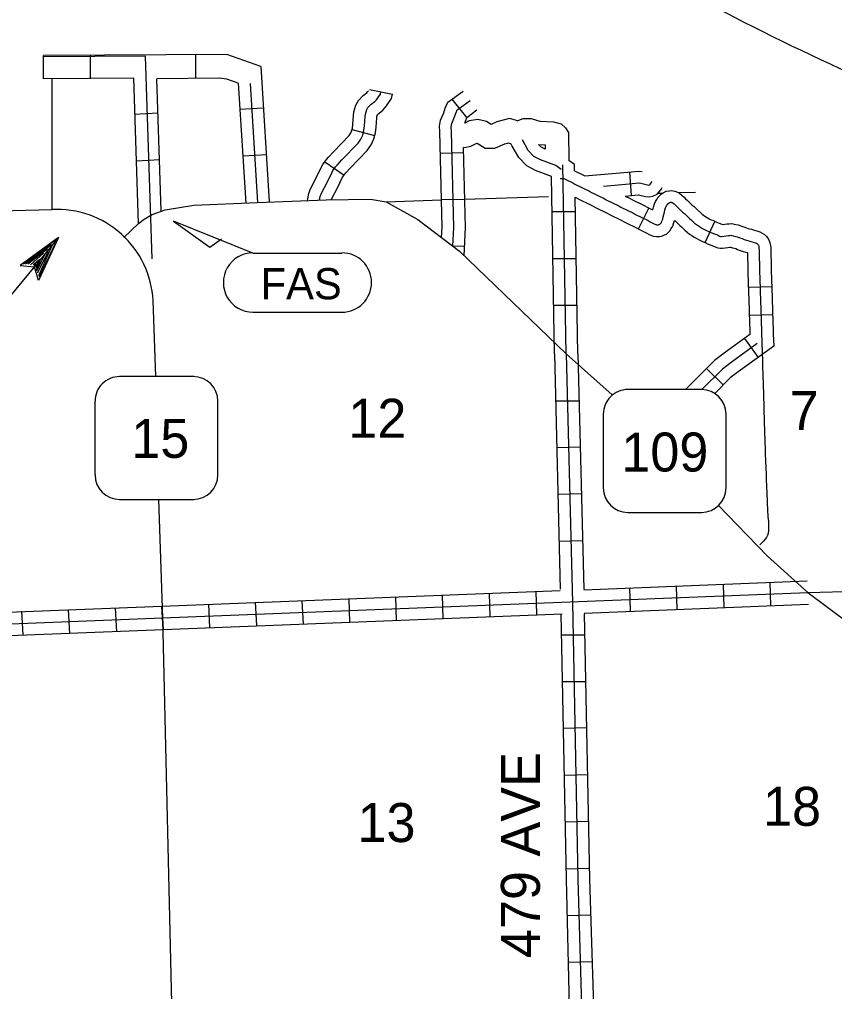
# Model space of a CAD drawing. Extents: x 1981738 to 2369451, y 16419000 to 16795123.
# Drawn here: x 2245572 to 2256024, y 16492563 to 16505026 of the extents above; entities that cross this region are included whole.
import ezdxf

# ---------------------------------------------------------------- set-up
doc = ezdxf.new("R2010")
doc.units = 0
for name, color, linetype in [('L10', 7, 'Continuous'), ('L11', 7, 'Continuous'), ('L13', 7, 'Continuous'), ('L14', 7, 'Continuous'), ('L2', 7, 'Continuous'), ('L22', 7, 'Continuous'), ('L28', 7, 'Continuous'), ('L3', 7, 'Continuous'), ('L30', 7, 'Continuous'), ('L4', 7, 'Continuous'), ('L6', 7, 'Continuous'), ('L8', 7, 'Continuous'), ('L9', 7, 'Continuous')]:
    doc.layers.add(name, color=color, linetype=linetype)

msp = doc.modelspace()

# ---------------------------------------------------------------- linework, layer by layer
at = {"layer": 'L10'}
for points in [[(2251954, 16503724), (2251933, 16503734), (2251858, 16503754), (2251693, 16503712), (2251621, 16503679), (2251561, 16503717), (2251449, 16503744), (2251337, 16503725), (2251284, 16503698)], [(2251892, 16503403), (2251877, 16503426), (2251847, 16503441), (2251793, 16503428), (2251664, 16503369), (2251544, 16503373), (2251443, 16503437), (2251438, 16503438), (2251432, 16503437), (2251358, 16503398), (2251285, 16503380), (2251267, 16503384)]]:
    msp.add_lwpolyline(points, dxfattribs=at)
at = {"layer": 'L11'}
for points in [[(2251954, 16503724), (2252031, 16503757), (2252134, 16503756), (2252245, 16503723), (2252419, 16503715), (2252520, 16503687), (2252573, 16503638), (2252611, 16503575), (2252615, 16503219)], [(2252228, 16503423), (2252313, 16503419), (2252314, 16503363)]]:
    msp.add_lwpolyline(points, dxfattribs=at)
at = {"layer": 'L13'}
for p, q in [((2253760, 16502797), (2253820, 16502799)), ((2254023, 16502806), (2254240, 16502813)), ((2250274, 16502688), (2250983, 16502711)), ((2251282, 16502721), (2252357, 16502755)), ((2255682, 16497680), (2257853, 16497743))]:
    msp.add_line(p, q, dxfattribs=at)
at = {"layer": 'L2'}
msp.add_spline([(2249115, 16506405), (2251248, 16506463), (2253023, 16505938), (2254740, 16505055), (2256715, 16504113)], degree=3, dxfattribs=at)
at = {"layer": 'L22'}
for p, q in [((2248565, 16502030), (2249707, 16502030)), ((2248565, 16501272), (2249707, 16501272))]:
    msp.add_line(p, q, dxfattribs=at)
msp.add_lwpolyline([(2248565, 16502030), (2247549, 16502438), (2248015, 16502105), (2248165, 16502213)], dxfattribs=at)
for centre, start, end in [((2248567, 16501653), 90.0007, 270.0007), ((2249707, 16501653), 270.0007, 90.0007)]:
    msp.add_arc(centre, 380, start, end, dxfattribs=at)
at = {"layer": 'L28'}
for p, q in [((2246074, 16502230), (2245299, 16501297)), ((2246074, 16502230), (2245582, 16501872)), ((2246024, 16502188), (2245624, 16501888)), ((2246074, 16502230), (2245815, 16501680)), ((2245982, 16502138), (2245649, 16501888)), ((2245932, 16502080), (2245682, 16501888)), ((2245940, 16502047), (2245799, 16501772)), ((2245982, 16502113), (2245815, 16501738)), ((2246032, 16502155), (2245824, 16501722)), ((2245882, 16502030), (2245715, 16501880)), ((2245832, 16501947), (2245749, 16501880)), ((2245840, 16501922), (2245782, 16501813)), ((2245899, 16502013), (2245790, 16501797)), ((2245907, 16502030), (2245807, 16501905)), ((2245874, 16501988), (2245807, 16501905)), ((2245582, 16501872), (2245765, 16501855)), ((2245782, 16501888), (2245757, 16501872)), ((2245815, 16501680), (2245765, 16501855)), ((2245815, 16501897), (2245782, 16501847))]:
    msp.add_line(p, q, dxfattribs=at)
at = {"layer": 'L3'}
for p, q in [((2247807, 16500447), (2246857, 16500447)), ((2254323, 16500280), (2253373, 16500280)), ((2246540, 16500130), (2246540, 16499188)), ((2248115, 16499188), (2248115, 16500130)), ((2253057, 16499963), (2253057, 16499022)), ((2254632, 16499022), (2254632, 16499963)), ((2246857, 16498872), (2247807, 16498872)), ((2253373, 16498705), (2254323, 16498705))]:
    msp.add_line(p, q, dxfattribs=at)
for points in [[(2226058, 16507222), (2227266, 16507188), (2227649, 16506997), (2229366, 16506122), (2229891, 16505655), (2231407, 16504022), (2232974, 16502380), (2233791, 16501613), (2234366, 16501413), (2234732, 16501422), (2236516, 16501805), (2238116, 16502180), (2238916, 16502355), (2241940, 16502455), (2243290, 16502522), (2245990, 16502588)], [(2247809, 16502645), (2248624, 16502680), (2249507, 16502713), (2250074, 16502722), (2250274, 16502688), (2250682, 16502463), (2251215, 16502055), (2252582, 16500738), (2253173, 16500213)], [(2247282, 16501422), (2247315, 16500447)], [(2247357, 16498872), (2247407, 16497355), (2247532, 16492047), (2247707, 16486788), (2247832, 16481488), (2247865, 16480438)], [(2254532, 16498797), (2254773, 16498547), (2255165, 16498147), (2255682, 16497680), (2256507, 16497063), (2257065, 16496672), (2257890, 16496355), (2260457, 16495722), (2262423, 16495230), (2263198, 16494755), (2263748, 16494338), (2264231, 16494038), (2264831, 16493772)]]:
    msp.add_lwpolyline(points, dxfattribs=at)
for centre, radius, start, end in [((2246057, 16501359), 1230, 2.9212, 93.1032), ((2246857, 16500132), 315, 90.0011, 180.0011), ((2247802, 16500132), 315, 0.0011, 90.0011), ((2253374, 16499966), 315, 90.0011, 180.0011), ((2254319, 16499966), 315, 0.0011, 90.0011), ((2246857, 16499187), 315, 180.0011, 270.0011), ((2247802, 16499187), 315, 270.0011, 0.0011), ((2253374, 16499021), 315, 180.0011, 270.0011), ((2254319, 16499021), 315, 270.0011, 0.0011)]:
    msp.add_arc(centre, radius, start, end, dxfattribs=at)
at = {"layer": 'L4'}
msp.add_lwpolyline([(2246913, 16502229), (2247098, 16502409), (2247173, 16502467), (2247273, 16502525), (2247441, 16502583), (2247809, 16502645)], dxfattribs=at)
at = {"layer": 'L6'}
msp.add_line((2245994, 16502588), (2245992, 16504264), dxfattribs=at)
at = {"layer": 'L8'}
for p, q in [((2248230, 16504577), (2245882, 16504563)), ((2245882, 16504263), (2245882, 16504563)), ((2247190, 16504555), (2245890, 16504547)), ((2246482, 16504263), (2246482, 16504563)), ((2247274, 16501955), (2247190, 16504555)), ((2247834, 16504273), (2247834, 16504573)), ((2248666, 16504424), (2248774, 16502688)), ((2247040, 16504272), (2245882, 16504263)), ((2247097, 16502409), (2247040, 16504272)), ((2247390, 16502574), (2247334, 16504264)), ((2248379, 16504207), (2248474, 16502672)), ((2248532, 16504205), (2248624, 16502680)), ((2250062, 16504128), (2250354, 16504069)), ((2251308, 16503769), (2251121, 16504003)), ((2247049, 16503813), (2247349, 16503830)), ((2248699, 16503888), (2248399, 16503872)), ((2249837, 16503613), (2250126, 16503538)), ((2248740, 16503288), (2248440, 16503272)), ((2251267, 16503316), (2250969, 16503308)), ((2247074, 16503213), (2247374, 16503230)), ((2249490, 16503202), (2249734, 16503030)), ((2252582, 16500738), (2252540, 16503163)), ((2252691, 16503085), (2252690, 16503167)), ((2253393, 16503068), (2253418, 16502771)), ((2252432, 16500738), (2252393, 16503012)), ((2251282, 16502719), (2250983, 16502712)), ((2252732, 16500738), (2252697, 16502747)), ((2252398, 16502563), (2252698, 16502563)), ((2251280, 16502113), (2251131, 16502119)), ((2252407, 16501963), (2252707, 16501963)), ((2252423, 16501363), (2252723, 16501363)), ((2255229, 16501239), (2254931, 16501230)), ((2254869, 16500935), (2255044, 16500693)), ((2254383, 16500552), (2254595, 16500340)), ((2252448, 16500138), (2252748, 16500138)), ((2252465, 16499538), (2252765, 16499547)), ((2252482, 16498938), (2252782, 16498947)), ((2252498, 16498338), (2252798, 16498347)), ((2252807, 16497713), (2255673, 16497830)), ((2255207, 16497513), (2255198, 16497813)), ((2247399, 16497505), (2252507, 16497705)), ((2247407, 16497355), (2255682, 16497680)), ((2252207, 16497397), (2252198, 16497697)), ((2253407, 16497438), (2253398, 16497738)), ((2254007, 16497463), (2253998, 16497763)), ((2254607, 16497488), (2254598, 16497788)), ((2248615, 16497255), (2248599, 16497555)), ((2249215, 16497272), (2249199, 16497572)), ((2249807, 16497297), (2249799, 16497597)), ((2250407, 16497322), (2250399, 16497622)), ((2251007, 16497347), (2250998, 16497647)), ((2251607, 16497372), (2251598, 16497672)), ((2245599, 16497438), (2245615, 16497138)), ((2246199, 16497455), (2246215, 16497155)), ((2246799, 16497480), (2246815, 16497180)), ((2247399, 16497505), (2247415, 16497205)), ((2247415, 16497205), (2247399, 16497505)), ((2248015, 16497230), (2247999, 16497530)), ((2252815, 16497413), (2255690, 16497530)), ((2247415, 16497205), (2252532, 16497405)), ((2252523, 16497138), (2252823, 16497138)), ((2252532, 16496538), (2252832, 16496538)), ((2252548, 16495938), (2252848, 16495947)), ((2252557, 16495338), (2252857, 16495347)), ((2252565, 16494738), (2252865, 16494747)), ((2252582, 16494138), (2252882, 16494147)), ((2252598, 16493538), (2252898, 16493547)), ((2252615, 16492938), (2252915, 16492947))]:
    msp.add_line(p, q, dxfattribs=at)
for points in [[(2248666, 16504424), (2248230, 16504577)], [(2248379, 16504207), (2248233, 16504258), (2248134, 16504274), (2247334, 16504264)], [(2249266, 16502704), (2249284, 16502794), (2249301, 16502847), (2249392, 16503019), (2249443, 16503129), (2249464, 16503167), (2249508, 16503229), (2249534, 16503259), (2249598, 16503328), (2249800, 16503536), (2249818, 16503562), (2249831, 16503592), (2249841, 16503632), (2249848, 16503677), (2249855, 16503796), (2249862, 16503842), (2249886, 16503927), (2249919, 16503985), (2249981, 16504050), (2250028, 16504086), (2250037, 16504096), (2250048, 16504109)], [(2249420, 16502710), (2249429, 16502756), (2249440, 16502789), (2249440, 16502789), (2249440, 16502789), (2249526, 16502952), (2249577, 16503061), (2249592, 16503087), (2249626, 16503136), (2249646, 16503159), (2249707, 16503225), (2249707, 16503225), (2249916, 16503440), (2249950, 16503489), (2249974, 16503544), (2249989, 16503602), (2249989, 16503602), (2249997, 16503662), (2250005, 16503781), (2250009, 16503811), (2250025, 16503869), (2250040, 16503895), (2250082, 16503938), (2250129, 16503975), (2250150, 16503996), (2250169, 16504020), (2250202, 16504069), (2250208, 16504098)], [(2249570, 16502714), (2249661, 16502885), (2249711, 16502993), (2249719, 16503007), (2249744, 16503043), (2249758, 16503059), (2249816, 16503122), (2250032, 16503344), (2250082, 16503416), (2250116, 16503496), (2250136, 16503573), (2250146, 16503646), (2250154, 16503766), (2250156, 16503780), (2250164, 16503807), (2250183, 16503826), (2250230, 16503863), (2250262, 16503897), (2250289, 16503931), (2250343, 16504010), (2250355, 16504069)], [(2250986, 16502231), (2250991, 16502361), (2250962, 16503587), (2250960, 16503659), (2250972, 16503734), (2251012, 16503829), (2251032, 16503887), (2251065, 16503963), (2251262, 16504107)], [(2251131, 16502119), (2251141, 16502360), (2251112, 16503590), (2251110, 16503648), (2251117, 16503693), (2251152, 16503776), (2251171, 16503832), (2251186, 16503866), (2251351, 16503986)], [(2251284, 16503698), (2251308, 16503769), (2251439, 16503865)], [(2252520, 16503102), (2252448, 16503152), (2252253, 16503225), (2252169, 16503270), (2252096, 16503344), (2252021, 16503481)], [(2252314, 16503363), (2252259, 16503391), (2252228, 16503423)], [(2251276, 16501996), (2251291, 16502359), (2251267, 16503384)], [(2252393, 16503012), (2252191, 16503088), (2252078, 16503148), (2251974, 16503254), (2251892, 16503403)], [(2252690, 16503167), (2252615, 16503219)], [(2252822, 16503020), (2253374, 16503066), (2253509, 16503081), (2253556, 16503075)], [(2253060, 16502889), (2253389, 16502917), (2253508, 16502930), (2253538, 16502926), (2253625, 16502904), (2253643, 16502903), (2253650, 16502904), (2253655, 16502906), (2253674, 16502929), (2253687, 16502950)], [(2253340, 16502761), (2253507, 16502779), (2253510, 16502779), (2253601, 16502755), (2253648, 16502752), (2253695, 16502758), (2253751, 16502787), (2253796, 16502842), (2253814, 16502871)], [(2254921, 16501524), (2254922, 16501494), (2254923, 16501464), (2254924, 16501433), (2254925, 16501404), (2254926, 16501374), (2254927, 16501344), (2254928, 16501314), (2254929, 16501284), (2254930, 16501254), (2254931, 16501224), (2254932, 16501194), (2254933, 16501164), (2254933, 16501134), (2254934, 16501104), (2254936, 16501074), (2254938, 16500988)], [(2255071, 16501529), (2255072, 16501499), (2255073, 16501469), (2255074, 16501439), (2255075, 16501409), (2255076, 16501379), (2255077, 16501349), (2255078, 16501319), (2255079, 16501289), (2255080, 16501259), (2255081, 16501229), (2255082, 16501199), (2255083, 16501169), (2255083, 16501139), (2255084, 16501109), (2255085, 16501079), (2255086, 16501049), (2255087, 16501019), (2255088, 16500989), (2255089, 16500959), (2255090, 16500929), (2255091, 16500899), (2255092, 16500869), (2255093, 16500839), (2255094, 16500809), (2255095, 16500779), (2255096, 16500749), (2255097, 16500719), (2255098, 16500689), (2255099, 16500659), (2255099, 16500629), (2255100, 16500599), (2255101, 16500569), (2255102, 16500539), (2255103, 16500509), (2255104, 16500479), (2255105, 16500449), (2255106, 16500419), (2255107, 16500389), (2255108, 16500359), (2255109, 16500329), (2255110, 16500299), (2255111, 16500269), (2255112, 16500239), (2255112, 16500209), (2255113, 16500179), (2255114, 16500149), (2255115, 16500119), (2255116, 16500089), (2255117, 16500059), (2255117, 16500029), (2255118, 16499999), (2255119, 16499969), (2255120, 16499939), (2255120, 16499909), (2255121, 16499879), (2255122, 16499849), (2255123, 16499819), (2255124, 16499789), (2255125, 16499759), (2255126, 16499729), (2255127, 16499699), (2255128, 16499669), (2255128, 16499639), (2255129, 16499609), (2255130, 16499579), (2255132, 16499549), (2255133, 16499519), (2255134, 16499489), (2255135, 16499459), (2255136, 16499429), (2255138, 16499399), (2255139, 16499369), (2255140, 16499339), (2255141, 16499309), (2255142, 16499280), (2255143, 16499250), (2255145, 16499220), (2255146, 16499190), (2255147, 16499160), (2255148, 16499130), (2255149, 16499100), (2255150, 16499070), (2255152, 16499040), (2255153, 16499010), (2255154, 16498980), (2255155, 16498950), (2255156, 16498920), (2255158, 16498890), (2255159, 16498860), (2255160, 16498830), (2255161, 16498800), (2255162, 16498770), (2255163, 16498740), (2255165, 16498710), (2255167, 16498680), (2255169, 16498650), (2255172, 16498620), (2255175, 16498590), (2255177, 16498560)], [(2255221, 16501533), (2255222, 16501503), (2255223, 16501474), (2255224, 16501444), (2255225, 16501413), (2255226, 16501383), (2255227, 16501353), (2255228, 16501324), (2255229, 16501294), (2255230, 16501263), (2255230, 16501234), (2255232, 16501204), (2255232, 16501173), (2255233, 16501143), (2255234, 16501114), (2255235, 16501084), (2255236, 16501053), (2255237, 16501023), (2255238, 16500994), (2255244, 16500839)], [(2254938, 16500988), (2254607, 16500749), (2254486, 16500655), (2254111, 16500280)], [(2255032, 16500871), (2254697, 16500629), (2254586, 16500542), (2254323, 16500280)], [(2255244, 16500839), (2254787, 16500509), (2254685, 16500429), (2254487, 16500232)], [(2252432, 16500738), (2252507, 16497722)], [(2252582, 16500738), (2252665, 16497547), (2252732, 16494005), (2252782, 16492230), (2252973, 16486955)], [(2252732, 16500738), (2252807, 16497722)], [(2255177, 16498560), (2255179, 16498530), (2255179, 16498500), (2255177, 16498471), (2255176, 16498462), (2255175, 16498455), (2255174, 16498447), (2255172, 16498441), (2255163, 16498412), (2255160, 16498404), (2255157, 16498396), (2255154, 16498391), (2255150, 16498385), (2255132, 16498361), (2255113, 16498338), (2255092, 16498317), (2255065, 16498292)], [(2242240, 16497305), (2247399, 16497505)], [(2215775, 16496313), (2221049, 16496530), (2226308, 16496705), (2231641, 16496805), (2236891, 16497013), (2242107, 16497147), (2247407, 16497355)], [(2252515, 16497405), (2252582, 16494005), (2252623, 16492372)], [(2252815, 16497405), (2252882, 16494005), (2252932, 16492380)], [(2242274, 16497005), (2247415, 16497205)]]:
    msp.add_lwpolyline(points, dxfattribs=at)
at = {"layer": 'L9'}
for p, q in [((2253510, 16502341), (2253644, 16502608)), ((2254366, 16502166), (2254490, 16502437)), ((2254919, 16501592), (2255217, 16501604))]:
    msp.add_line(p, q, dxfattribs=at)
for points in [[(2252691, 16503085), (2252734, 16503064), (2252761, 16503050), (2252822, 16503020)], [(2252504, 16502985), (2252517, 16502985), (2252528, 16502985), (2252538, 16502985), (2252545, 16502986), (2252551, 16502985), (2252560, 16502983), (2252570, 16502978), (2252587, 16502970), (2252614, 16502956), (2252641, 16502943), (2252667, 16502929), (2252694, 16502916), (2252721, 16502903), (2252748, 16502889), (2252774, 16502876), (2252801, 16502862), (2252828, 16502849), (2252855, 16502835), (2252882, 16502822), (2252909, 16502809), (2252936, 16502795), (2252962, 16502782), (2252989, 16502768), (2253016, 16502755), (2253043, 16502742), (2253070, 16502728), (2253097, 16502715), (2253123, 16502701), (2253150, 16502688), (2253177, 16502675), (2253204, 16502661), (2253231, 16502648), (2253258, 16502634), (2253284, 16502621), (2253311, 16502607), (2253338, 16502594), (2253365, 16502581), (2253392, 16502567), (2253419, 16502554), (2253445, 16502540), (2253472, 16502527), (2253499, 16502513), (2253526, 16502500), (2253553, 16502487), (2253580, 16502473), (2253607, 16502460), (2253633, 16502446), (2253660, 16502433), (2253687, 16502419), (2253713, 16502405), (2253740, 16502393), (2253747, 16502392), (2253753, 16502392), (2253761, 16502393), (2253771, 16502395), (2253778, 16502398), (2253784, 16502401), (2253789, 16502405), (2253795, 16502412), (2253803, 16502424), (2253811, 16502438), (2253820, 16502466), (2253827, 16502495), (2253836, 16502524), (2253842, 16502553), (2253849, 16502583), (2253857, 16502611), (2253863, 16502626), (2253871, 16502640), (2253878, 16502651), (2253888, 16502663), (2253899, 16502672), (2253904, 16502675), (2253912, 16502680), (2253919, 16502681), (2253928, 16502681), (2253935, 16502680), (2253942, 16502677), (2253956, 16502669), (2253967, 16502660), (2253989, 16502639), (2254010, 16502618), (2254032, 16502598), (2254054, 16502577), (2254076, 16502557), (2254098, 16502536), (2254120, 16502516), (2254142, 16502495), (2254164, 16502475), (2254186, 16502455), (2254208, 16502434), (2254230, 16502414), (2254254, 16502396), (2254278, 16502379), (2254303, 16502362), (2254330, 16502347), (2254356, 16502333), (2254383, 16502320), (2254411, 16502309)], [(2253340, 16502761), (2253405, 16502728), (2253432, 16502715), (2253459, 16502701), (2253486, 16502688), (2253513, 16502674), (2253539, 16502661), (2253566, 16502648), (2253593, 16502634), (2253620, 16502621), (2253647, 16502607), (2253674, 16502594), (2253695, 16502583), (2253695, 16502584), (2253703, 16502619), (2253715, 16502661), (2253728, 16502692), (2253743, 16502718), (2253758, 16502742), (2253782, 16502769), (2253807, 16502791), (2253826, 16502804), (2253865, 16502825), (2253906, 16502830), (2253935, 16502832), (2253975, 16502826), (2254010, 16502811), (2254040, 16502794), (2254066, 16502773), (2254094, 16502746), (2254114, 16502726), (2254134, 16502707), (2254156, 16502687), (2254178, 16502667), (2254200, 16502646), (2254222, 16502626), (2254244, 16502606), (2254266, 16502585), (2254309, 16502545), (2254327, 16502529), (2254343, 16502516), (2254362, 16502503), (2254381, 16502491), (2254403, 16502478), (2254424, 16502467), (2254443, 16502458), (2254470, 16502447), (2254502, 16502432), (2254525, 16502421), (2254545, 16502413), (2254580, 16502401), (2254587, 16502397), (2254615, 16502401), (2254648, 16502405), (2254673, 16502407), (2254706, 16502408), (2254738, 16502402), (2254756, 16502398), (2254789, 16502391), (2254824, 16502381), (2254862, 16502369), (2254895, 16502355), (2254918, 16502346), (2254935, 16502340), (2254960, 16502335), (2254994, 16502325), (2255028, 16502315), (2255067, 16502301), (2255097, 16502286), (2255126, 16502267), (2255148, 16502248), (2255173, 16502219), (2255187, 16502188), (2255195, 16502165), (2255199, 16502146), (2255202, 16502127), (2255205, 16502101), (2255206, 16502068), (2255207, 16502036), (2255207, 16502006), (2255208, 16501976), (2255209, 16501946), (2255210, 16501916), (2255210, 16501886), (2255211, 16501856), (2255212, 16501826), (2255213, 16501796), (2255213, 16501766), (2255214, 16501736), (2255215, 16501706), (2255216, 16501678), (2255217, 16501648), (2255218, 16501618), (2255219, 16501589), (2255221, 16501535)], [(2252697, 16502747), (2252761, 16502715), (2252788, 16502701), (2252842, 16502675), (2252868, 16502661), (2252895, 16502648), (2252922, 16502634), (2252976, 16502607), (2253003, 16502594), (2253029, 16502581), (2253056, 16502567), (2253110, 16502540), (2253137, 16502527), (2253164, 16502514), (2253191, 16502500), (2253244, 16502473), (2253271, 16502460), (2253298, 16502446), (2253325, 16502433), (2253352, 16502420), (2253378, 16502406), (2253405, 16502393), (2253432, 16502379), (2253459, 16502366), (2253486, 16502353), (2253513, 16502339), (2253539, 16502326), (2253566, 16502312), (2253591, 16502300), (2253617, 16502286), (2253648, 16502270), (2253699, 16502247), (2253740, 16502241), (2253764, 16502243), (2253783, 16502245), (2253816, 16502251), (2253843, 16502263), (2253867, 16502275), (2253890, 16502294), (2253912, 16502316), (2253931, 16502346), (2253949, 16502377), (2253965, 16502424), (2253971, 16502449), (2253974, 16502447), (2253996, 16502426), (2254018, 16502406), (2254040, 16502385), (2254062, 16502365), (2254106, 16502324), (2254133, 16502300), (2254164, 16502275), (2254195, 16502254), (2254225, 16502234), (2254256, 16502217), (2254288, 16502199), (2254323, 16502183), (2254352, 16502171), (2254374, 16502161), (2254405, 16502146), (2254441, 16502132), (2254463, 16502124), (2254491, 16502110), (2254528, 16502098), (2254560, 16502094), (2254585, 16502095), (2254654, 16502103), (2254681, 16502107), (2254681, 16502107), (2254690, 16502105), (2254716, 16502099), (2254739, 16502093), (2254759, 16502087), (2254781, 16502078), (2254813, 16502065), (2254853, 16502051), (2254887, 16502043), (2254907, 16502038), (2254907, 16502029), (2254907, 16501999), (2254908, 16501969), (2254909, 16501939), (2254910, 16501909), (2254911, 16501879), (2254911, 16501849), (2254912, 16501819), (2254913, 16501789), (2254913, 16501759), (2254914, 16501729), (2254915, 16501699), (2254916, 16501668), (2254917, 16501637), (2254918, 16501608), (2254919, 16501577), (2254921, 16501522)], [(2254411, 16502309), (2254438, 16502296), (2254465, 16502284), (2254493, 16502273), (2254521, 16502263), (2254548, 16502249), (2254561, 16502245), (2254567, 16502245), (2254574, 16502245), (2254635, 16502252), (2254664, 16502256), (2254679, 16502257), (2254694, 16502258), (2254707, 16502255), (2254723, 16502251), (2254753, 16502245), (2254781, 16502237), (2254810, 16502228), (2254838, 16502216), (2254866, 16502205), (2254894, 16502196), (2254923, 16502189), (2254952, 16502181), (2254981, 16502172), (2255009, 16502162), (2255023, 16502156), (2255035, 16502147), (2255040, 16502143), (2255045, 16502138), (2255047, 16502131), (2255051, 16502123), (2255052, 16502116), (2255053, 16502108), (2255055, 16502092), (2255056, 16502062), (2255057, 16502032), (2255057, 16502002), (2255058, 16501973), (2255059, 16501942), (2255060, 16501912), (2255060, 16501882), (2255061, 16501853), (2255062, 16501823), (2255063, 16501792), (2255063, 16501763), (2255064, 16501733), (2255065, 16501703), (2255066, 16501673), (2255067, 16501643), (2255068, 16501613), (2255069, 16501583), (2255071, 16501529)]]:
    msp.add_lwpolyline(points, dxfattribs=at)

# ---------------------------------------------------------------- texts
at = {"layer": 'L14'}
for s, p in [('12', (2249790, 16499663)), ('7', (2255448, 16499763)), ('18', (2255107, 16494688)), ('13', (2249907, 16494480))]:
    msp.add_text(s, height=500, rotation=359.9999, dxfattribs=at).set_placement(p)
at = {"layer": 'L22'}
msp.add_text('FAS', height=399.9, rotation=0.0007, dxfattribs=at).set_placement((2248665, 16501438))
at = {"layer": 'L3'}
for s, p in [('15', (2247007, 16499405)), ('109', (2253290, 16499230))]:
    msp.add_text(s, height=500, rotation=359.9999, dxfattribs=at).set_placement(p)
at = {"layer": 'L30'}
msp.add_text('479 AVE', height=500, rotation=90.0001, dxfattribs=at).set_placement((2252246, 16492993))

doc.saveas('drawing.dxf')
